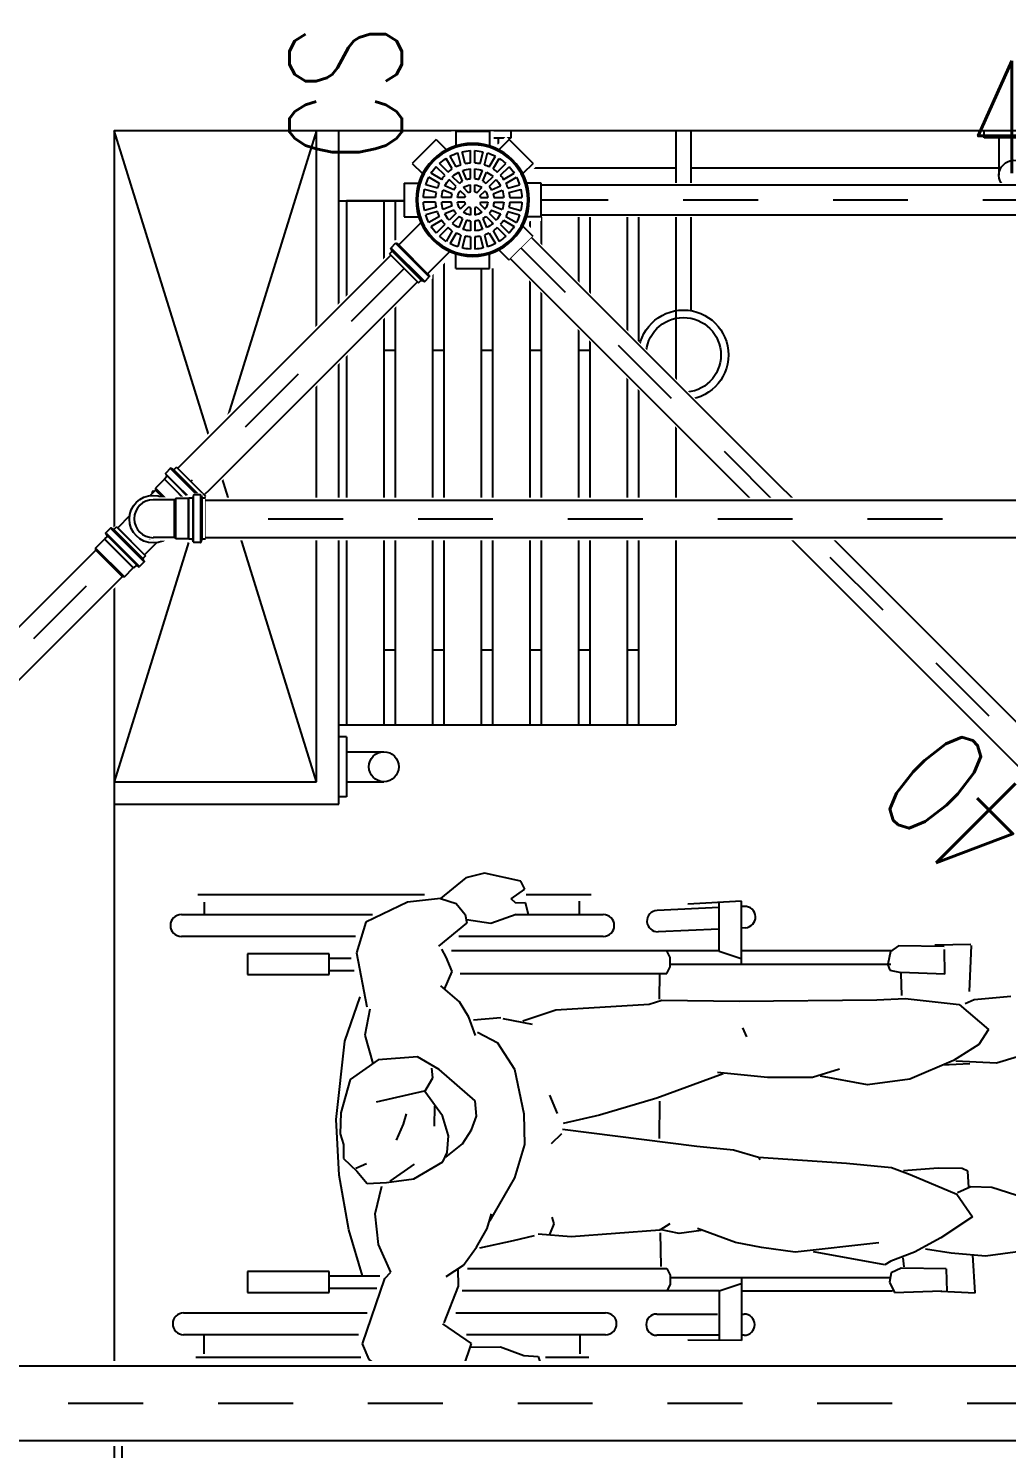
# Model space of a CAD drawing. Header units: inches. Extents: x 542787 to 543192, y 9574025 to 9574373.
# Drawn here: x 543041.426 to 543042.732, y 9574109.339 to 9574111.236 of the extents above; entities that cross this region are included whole.
import ezdxf
from ezdxf.enums import TextEntityAlignment as Align

# ---------------------------------------------------------------- set-up
doc = ezdxf.new("R2010")
doc.units = ezdxf.units.IN
doc.header["$MEASUREMENT"] = 0
doc.linetypes.add('DASHDOT', pattern=[1, 0.5, -0.25, 0, -0.25])
for name, color, linetype in [('EIXO', 8, 'Continuous'), ('I-ARQ', 8, 'Continuous'), ('I-ESGOTO', 6, 'Continuous'), ('I-NORMO_INST', 4, 'Continuous')]:
    doc.layers.add(name, color=color, linetype=linetype)
doc.styles.add('125', font='ROMANS.SHX', dxfattribs={"width": 0.7, "height": 0.25})
doc.styles.add('25', font='ROMANS.SHX', dxfattribs={"width": 0.7, "height": 0.05})

# ---------------------------------------------------------------- blocks, each defined once
blk = doc.blocks.new('*U158')
at = {"color": 2}
blk.add_wipeout([(0.0201, 0.0201), (1.4558, -1.4155), (1.4155, -1.4558), (-0.0201, -0.0201)], dxfattribs=at)
for p, q in [((0.0177, 0.0177), (1.4533, -1.418)), ((-0.0177, -0.0177), (1.418, -1.4533))]:
    blk.add_line(p, q)
at = {"layer": 'EIXO', "linetype": 'DASHDOT', "ltscale": 0.01}
blk.add_line((0, 0), (1.4356, -1.4356), dxfattribs=at)
blk = doc.blocks.new('*U163')
at = {"color": 2}
blk.add_wipeout([(0, 0.0569), (5.4573, 0.0569), (5.4573, -0.0569), (0, -0.0569)], dxfattribs=at)
for p, q in [((0, 0.05), (5.4573, 0.05)), ((0, -0.05), (5.4573, -0.05))]:
    blk.add_line(p, q)
at = {"layer": 'EIXO', "linetype": 'DASHDOT', "ltscale": 0.01}
blk.add_line((0, 0), (5.4573, 0), dxfattribs=at)
blk = doc.blocks.new('*U156')
at = {"color": 2}
blk.add_wipeout([(0, 0.0228), (1.326, 0.0228), (1.326, -0.0228), (0, -0.0228)], dxfattribs=at)
for p, q in [((0, 0.02), (1.326, 0.02)), ((0, -0.02), (1.326, -0.02))]:
    blk.add_line(p, q)
at = {"layer": 'EIXO', "linetype": 'DASHDOT', "ltscale": 0.01}
blk.add_line((0, 0), (1.326, 0), dxfattribs=at)
blk = doc.blocks.new('A$C57B471C8')
for p, q in [((-0.2101, 0.0488), (-0.1783, 0.0806)), ((-0.1783, 0.0806), (-0.1646, 0.0669)), ((-0.152, 0.0915), (-0.152, 0.0721)), ((-0.152, 0.0915), (-0.107, 0.0915)), ((-0.107, 0.0915), (-0.107, 0.0721)), ((-0.0807, 0.0806), (-0.0944, 0.0669)), ((-0.0807, 0.0806), (-0.0489, 0.0488)), ((-0.2101, 0.0488), (-0.1964, 0.0351)), ((-0.0489, 0.0488), (-0.0626, 0.0351)), ((-0.221, -0.0225), (-0.221, 0.0225)), ((-0.221, 0.0225), (-0.2016, 0.0225)), ((-0.0181, 0.0273), (-0.0591, 0.0273)), ((-0.0168, 0.0309), (-0.0171, 0.0283)), ((-0.0071, 0.0318), (-0.0158, 0.0318)), ((-0.0158, 0.0308), (-0.0158, -0.0308)), ((-0.0071, 0.0308), (-0.0071, -0.0308)), ((-0.0061, 0.0311), (-0.0053, 0.0281)), ((0, 0.0273), (-0.0044, 0.0273)), ((0, 0.0273), (0, -0.0273)), ((-0.221, -0.0225), (-0.2016, -0.0225)), ((-0.2101, -0.0488), (-0.1964, -0.0351)), ((-0.0489, -0.0488), (-0.0626, -0.0351)), ((-0.0181, -0.0273), (-0.0591, -0.0273)), ((-0.0168, -0.0309), (-0.0171, -0.0283)), ((-0.0071, -0.0318), (-0.0158, -0.0318)), ((-0.0061, -0.0311), (-0.0053, -0.0281)), ((0, -0.0273), (-0.0044, -0.0273)), ((-0.1783, -0.0806), (-0.2101, -0.0488)), ((-0.0489, -0.0488), (-0.0807, -0.0806)), ((-0.1783, -0.0806), (-0.1646, -0.0669)), ((-0.152, -0.0915), (-0.152, -0.0721)), ((-0.107, -0.0915), (-0.107, -0.0721)), ((-0.0807, -0.0806), (-0.0944, -0.0669)), ((-0.107, -0.0915), (-0.152, -0.0915))]:
    blk.add_line(p, q)
at = {"color": 8}
for p, q in [((-0.1516, 0.0443), (-0.1598, 0.0584)), ((-0.1452, 0.0469), (-0.1494, 0.0627)), ((-0.1394, 0.0485), (-0.1436, 0.0643)), ((-0.1325, 0.0494), (-0.1325, 0.0657)), ((-0.1265, 0.0494), (-0.1265, 0.0657)), ((-0.1196, 0.0485), (-0.1154, 0.0643)), ((-0.1138, 0.0469), (-0.1096, 0.0627)), ((-0.1074, 0.0443), (-0.0992, 0.0584)), ((-0.1666, 0.0328), (-0.1781, 0.0444)), ((-0.1623, 0.0371), (-0.1739, 0.0486)), ((-0.1568, 0.0413), (-0.165, 0.0554)), ((-0.1376, 0.0273), (-0.1426, 0.0394)), ((-0.1325, 0.0283), (-0.1325, 0.0414)), ((-0.1265, 0.0283), (-0.1265, 0.0414)), ((-0.1214, 0.0273), (-0.1164, 0.0394)), ((-0.1022, 0.0413), (-0.094, 0.0554)), ((-0.0967, 0.0371), (-0.0851, 0.0486)), ((-0.0924, 0.0328), (-0.0809, 0.0444)), ((-0.1764, 0.0157), (-0.1922, 0.0199)), ((-0.1738, 0.0221), (-0.1879, 0.0303)), ((-0.1708, 0.0273), (-0.1849, 0.0355)), ((-0.1517, 0.0179), (-0.1609, 0.0271)), ((-0.1474, 0.0222), (-0.1566, 0.0314)), ((-0.1431, 0.025), (-0.1481, 0.0371)), ((-0.1325, 0.0106), (-0.1325, 0.0203)), ((-0.1265, 0.0106), (-0.1265, 0.0203)), ((-0.1159, 0.025), (-0.1109, 0.0371)), ((-0.1116, 0.0222), (-0.1024, 0.0314)), ((-0.1073, 0.0179), (-0.0981, 0.0271)), ((-0.0882, 0.0273), (-0.0741, 0.0355)), ((-0.0852, 0.0221), (-0.0711, 0.0303)), ((-0.0826, 0.0157), (-0.0668, 0.0199)), ((-0.0171, 0.0273), (-0.0171, -0.0273)), ((-0.0051, 0.0273), (-0.0051, -0.0273)), ((-0.1789, 0.003), (-0.1952, 0.003)), ((-0.178, 0.0099), (-0.1938, 0.0141)), ((-0.1578, 0.003), (-0.1709, 0.003)), ((-0.1568, 0.0081), (-0.1689, 0.0131)), ((-0.1545, 0.0136), (-0.1666, 0.0186)), ((-0.1401, 0.003), (-0.1498, 0.003)), ((-0.1391, 0.0054), (-0.146, 0.0122)), ((-0.1349, 0.0096), (-0.1417, 0.0165)), ((-0.1241, 0.0096), (-0.1173, 0.0165)), ((-0.1199, 0.0054), (-0.113, 0.0122)), ((-0.1189, 0.003), (-0.1092, 0.003)), ((-0.1045, 0.0136), (-0.0924, 0.0186)), ((-0.1022, 0.0081), (-0.0901, 0.0131)), ((-0.1012, 0.003), (-0.0881, 0.003)), ((-0.081, 0.0099), (-0.0652, 0.0141)), ((-0.0801, 0.003), (-0.0638, 0.003)), ((-0.1789, -0.003), (-0.1952, -0.003)), ((-0.178, -0.0099), (-0.1938, -0.0141)), ((-0.1764, -0.0157), (-0.1922, -0.0199)), ((-0.1578, -0.003), (-0.1709, -0.003)), ((-0.1568, -0.0081), (-0.1689, -0.0131)), ((-0.1545, -0.0136), (-0.1666, -0.0186)), ((-0.1517, -0.0179), (-0.1609, -0.0271)), ((-0.1401, -0.003), (-0.1498, -0.003)), ((-0.1391, -0.0054), (-0.146, -0.0122)), ((-0.1349, -0.0096), (-0.1417, -0.0165)), ((-0.1325, -0.0106), (-0.1325, -0.0203)), ((-0.1265, -0.0106), (-0.1265, -0.0203)), ((-0.1241, -0.0096), (-0.1173, -0.0165)), ((-0.1199, -0.0054), (-0.113, -0.0122)), ((-0.1189, -0.003), (-0.1092, -0.003)), ((-0.1073, -0.0179), (-0.0981, -0.0271)), ((-0.1045, -0.0136), (-0.0924, -0.0186)), ((-0.1022, -0.0081), (-0.0901, -0.0131)), ((-0.1012, -0.003), (-0.0881, -0.003)), ((-0.0826, -0.0157), (-0.0668, -0.0199)), ((-0.081, -0.0099), (-0.0652, -0.0141)), ((-0.0801, -0.003), (-0.0638, -0.003)), ((-0.1738, -0.0221), (-0.1879, -0.0303)), ((-0.1708, -0.0273), (-0.1849, -0.0355)), ((-0.1666, -0.0328), (-0.1781, -0.0444)), ((-0.1623, -0.0371), (-0.1739, -0.0486)), ((-0.1474, -0.0222), (-0.1566, -0.0314)), ((-0.1431, -0.025), (-0.1481, -0.0371)), ((-0.1376, -0.0273), (-0.1426, -0.0394)), ((-0.1325, -0.0283), (-0.1325, -0.0414)), ((-0.1265, -0.0283), (-0.1265, -0.0414)), ((-0.1214, -0.0273), (-0.1164, -0.0394)), ((-0.1159, -0.025), (-0.1109, -0.0371)), ((-0.1116, -0.0222), (-0.1024, -0.0314)), ((-0.0967, -0.0371), (-0.0851, -0.0486)), ((-0.0924, -0.0328), (-0.0809, -0.0444)), ((-0.0882, -0.0273), (-0.0741, -0.0355)), ((-0.0852, -0.0221), (-0.0711, -0.0303)), ((-0.1568, -0.0413), (-0.165, -0.0554)), ((-0.1516, -0.0443), (-0.1598, -0.0584)), ((-0.1452, -0.0469), (-0.1494, -0.0627)), ((-0.1394, -0.0485), (-0.1436, -0.0643)), ((-0.1325, -0.0494), (-0.1325, -0.0657)), ((-0.1265, -0.0494), (-0.1265, -0.0657)), ((-0.1196, -0.0485), (-0.1154, -0.0643)), ((-0.1138, -0.0469), (-0.1096, -0.0627)), ((-0.1074, -0.0443), (-0.0992, -0.0584)), ((-0.1022, -0.0413), (-0.094, -0.0554))]:
    blk.add_line(p, q, dxfattribs=at)
blk.add_circle((-0.1295, 0), 0.0755)
blk.add_circle((-0.1295, 0), 0.0735, dxfattribs=at)
for radius, start, end in [(0.0658, 107.6132, 117.3868), (0.0658, 92.6132, 102.3868), (0.0658, 77.6132, 87.3868), (0.0658, 62.6132, 72.3868), (0.0658, 137.6132, 147.3868), (0.0658, 122.6132, 132.3868), (0.0495, 123.4746, 131.5254), (0.0495, 108.4746, 116.5254), (0.0415, 94.1455, 108.3545), (0.0495, 93.4746, 101.5254), (0.0495, 78.4746, 86.5254), (0.0415, 71.6455, 85.8545), (0.0495, 63.4746, 71.5254), (0.0495, 48.4746, 56.5254), (0.0658, 47.6132, 57.3868), (0.0658, 32.6132, 42.3868), (0.0658, 152.6132, 162.3868), (0.0495, 153.4746, 161.5254), (0.0495, 138.4746, 146.5254), (0.0415, 139.1455, 153.3545), (0.0415, 116.6455, 130.8545), (0.0285, 118.5423, 128.9577), (0.0205, 98.415, 126.585), (0.0285, 96.0423, 106.4577), (0.0285, 73.5423, 83.9577), (0.0205, 53.415, 81.585), (0.0285, 51.0423, 61.4577), (0.0415, 49.1455, 63.3545), (0.0415, 26.6455, 40.8545), (0.0495, 33.4746, 41.5254), (0.0495, 18.4746, 26.5254), (0.0658, 17.6132, 27.3868), (0.0658, 167.6132, 177.3868), (0.0495, 168.4746, 176.5254), (0.0415, 161.6455, 175.8545), (0.0285, 163.5423, 173.9577), (0.0285, 141.0423, 151.4577), (0.0205, 143.415, 171.585), (0.011, 150.8266, 164.1734), (0.011, 105.8266, 119.1734), (0.011, 60.8266, 74.1734), (0.011, 15.8266, 29.1734), (0.0205, 8.415, 36.585), (0.0285, 28.5423, 38.9577), (0.0285, 6.0423, 16.4577), (0.0415, 4.1455, 18.3545), (0.0495, 3.4746, 11.5254), (0.0658, 2.6132, 12.3868), (0.0658, 182.6132, 192.3868), (0.0495, 183.4746, 191.5254), (0.0495, 198.4746, 206.5254), (0.0415, 184.1455, 198.3545), (0.0415, 206.6455, 220.8545), (0.0285, 186.0423, 196.4577), (0.0285, 208.5423, 218.9577), (0.0205, 188.415, 216.585), (0.0205, 233.415, 261.585), (0.011, 195.8266, 209.1734), (0.011, 240.8266, 254.1734), (0.011, 285.8266, 299.1734), (0.0205, 278.415, 306.585), (0.011, 330.8266, 344.1734), (0.0205, 323.415, 351.585), (0.0285, 321.0423, 331.4577), (0.0285, 343.5423, 353.9577), (0.0415, 319.1455, 333.3545), (0.0415, 341.6455, 355.8545), (0.0495, 333.4746, 341.5254), (0.0495, 348.4746, 356.5254), (0.0658, 347.6132, 357.3868), (0.0658, 197.6132, 207.3868), (0.0658, 212.6132, 222.3868), (0.0495, 213.4746, 221.5254), (0.0495, 228.4746, 236.5254), (0.0415, 229.1455, 243.3545), (0.0285, 231.0423, 241.4577), (0.0285, 253.5423, 263.9577), (0.0285, 276.0423, 286.4577), (0.0285, 298.5423, 308.9577), (0.0415, 296.6455, 310.8545), (0.0495, 303.4746, 311.5254), (0.0495, 318.4746, 326.5254), (0.0658, 317.6132, 327.3868), (0.0658, 332.6132, 342.3868), (0.0658, 227.6132, 237.3868), (0.0495, 243.4746, 251.5254), (0.0415, 251.6455, 265.8545), (0.0495, 258.4746, 266.5254), (0.0415, 274.1455, 288.3545), (0.0495, 273.4746, 281.5254), (0.0495, 288.4746, 296.5254), (0.0658, 302.6132, 312.3868), (0.0658, 242.6132, 252.3868), (0.0658, 257.6132, 267.3868), (0.0658, 272.6132, 282.3868), (0.0658, 287.6132, 297.3868)]:
    blk.add_arc((-0.1295, 0), radius, start, end, dxfattribs=at)
for centre, start, end in [((-0.0181, 0.0284), 270, 355), ((-0.0158, 0.0308), 90, 175), ((-0.0071, 0.0308), 15, 90), ((-0.0044, 0.0284), 195, 270), ((-0.0181, -0.0284), 5, 90), ((-0.0158, -0.0308), 185, 270), ((-0.0071, -0.0308), 270, 345), ((-0.0044, -0.0284), 90, 165)]:
    blk.add_arc(centre, 0.001, start, end)
blk = doc.blocks.new('*U113')
at = {"color": 1, "style": '25'}
for tag, flags, p in [('MARCA', 1, (0, -0.1877)), ('QUANT.', 3, (0, -0.2718))]:
    blk.add_attdef(tag, text='', height=0.05, dxfattribs=dict(at, flags=flags)).set_placement(p, align=Align.CENTER)
at = {"color": 2}
blk.add_wipeout([(-0.0915, 0.0283), (-0.0762, 0.0283), (-0.0739, 0.0339), (-0.0847, 0.0447), (-0.0447, 0.0847), (-0.0339, 0.0739), (-0.0283, 0.0762), (-0.0283, 0.0915), (0.0283, 0.0915), (0.0283, 0.0762), (0.0339, 0.0739), (0.0447, 0.0847), (0.0847, 0.0447), (0.0739, 0.0339), (0.0762, 0.0283), (0.0915, 0.0283), (0.0915, -0.0283), (0.0762, -0.0283), (0.076, -0.029), (0.1007, -0.0538), (0.1047, -0.0539), (0.117, -0.0662), (0.066, -0.1171), (0.0538, -0.1049), (0.0538, -0.1007), (0.029, -0.076), (0.0283, -0.0762), (0.0283, -0.0915), (-0.0283, -0.0915), (-0.0283, -0.0762), (-0.0339, -0.0739), (-0.0447, -0.0847), (-0.0847, -0.0447), (-0.0739, -0.0339), (-0.0762, -0.0283), (-0.0915, -0.0283)], dxfattribs=at)
at = {"color": 2, "rotation": 315.0000000000049}
blk.add_blockref('A$C57B471C8', (0.0915, -0.0916), dxfattribs=at)
at = {"color": 2}
blk.add_wipeout([(-0.0915, 0.0283), (-0.0762, 0.0283), (-0.0739, 0.0339), (-0.0847, 0.0447), (-0.0447, 0.0847), (-0.0339, 0.0739), (-0.0283, 0.0762), (-0.0283, 0.0915), (0.0283, 0.0915), (0.0283, 0.0762), (0.0339, 0.0739), (0.0447, 0.0847), (0.0847, 0.0447), (0.0739, 0.0339), (0.0762, 0.0283), (0.0915, 0.0283), (0.0915, -0.0283), (0.0762, -0.0283), (0.076, -0.029), (0.1007, -0.0538), (0.1047, -0.0539), (0.117, -0.0662), (0.066, -0.1171), (0.0538, -0.1049), (0.0538, -0.1007), (0.029, -0.076), (0.0283, -0.0762), (0.0283, -0.0915), (-0.0283, -0.0915), (-0.0283, -0.0762), (-0.0339, -0.0739), (-0.0447, -0.0847), (-0.0847, -0.0447), (-0.0739, -0.0339), (-0.0762, -0.0283), (-0.0915, -0.0283)], dxfattribs=at)
at = {"color": 2, "rotation": 315.0000000000049}
blk.add_blockref('A$C57B471C8', (0.0915, -0.0916), dxfattribs=at)
at = {"color": 1, "style": '25', "flags": 1}
blk.add_attdef('DESCRICAO', text='', height=0.05, dxfattribs=at).set_placement((0, -0.1085), align=Align.CENTER)
blk = doc.blocks.new('*U178')
at = {"color": 2}
blk.add_wipeout([(0.0161, -0.0161), (-1.5988, -1.631), (-1.631, -1.5988), (-0.0161, 0.0161)], dxfattribs=at)
for p, q in [((-0.0141, 0.0141), (-1.629, -1.6007)), ((0.0141, -0.0141), (-1.6007, -1.629))]:
    blk.add_line(p, q)
at = {"layer": 'EIXO', "linetype": 'DASHDOT', "ltscale": 0.01}
blk.add_line((0, 0), (-1.6149, -1.6149), dxfattribs=at)
blk = doc.blocks.new('*U148')
at = {"color": 2}
blk.add_wipeout([(0.0099, -0.0588), (0.0094, -0.0548), (0.0104, -0.053), (0.0064, -0.049), (0.0079, -0.0476), (-0.006, -0.0337), (-0.0255, -0.0252), (-0.0354, -0.0043), (-0.0366, -0.0053), (-0.0417, -0.0002), (-0.041, 0.0006), (-0.0429, 0.0006), (-0.0548, 0.0125), (-0.0551, 0.0125), (-0.0582, 0.0156), (-0.0593, 0.0147), (-0.0638, 0.0149), (-0.07, 0.0211), (-0.0705, 0.0251), (-0.0695, 0.0269), (-0.0718, 0.0292), (-0.0299, 0.0712), (-0.0275, 0.0688), (-0.0257, 0.0698), (-0.0217, 0.0693), (-0.0155, 0.0631), (-0.0154, 0.0587), (-0.0163, 0.0575), (-0.012, 0.0533), (-0.0122, 0.0532), (-0.0013, 0.0422), (-0.0013, 0.0403), (-0.0004, 0.041), (0.0046, 0.0359), (0.0037, 0.0348), (0.0235, 0.0259), (0.0331, 0.0054), (0.047, -0.0085), (0.0484, -0.0071), (0.0524, -0.0111), (0.0542, -0.0101), (0.0582, -0.0106), (0.0644, -0.0168), (0.0646, -0.0212), (0.0636, -0.0224), (0.0668, -0.0255), (0.0668, -0.0258), (0.0786, -0.0377), (0.077, -0.0404), (0.0398, -0.0776), (0.037, -0.0793), (0.0252, -0.0674), (0.0248, -0.0674), (0.0217, -0.0643), (0.0206, -0.0652), (0.0161, -0.065)], dxfattribs=at)
for p, q in [((-0.0702, 0.0309), (-0.0315, 0.0695)), ((-0.0676, 0.0234), (-0.0241, 0.067)), ((-0.0609, 0.0167), (-0.0174, 0.0603)), ((-0.0315, 0.0695), (-0.0284, 0.0665)), ((-0.0246, 0.0678), (-0.0272, 0.0663)), ((-0.0234, 0.0677), (-0.0172, 0.0615)), ((-0.0171, 0.0601), (-0.0188, 0.0581)), ((-0.0541, 0.0148), (-0.0154, 0.0535)), ((-0.0036, 0.0413), (-0.019, 0.0258)), ((-0.0187, 0.0568), (-0.0154, 0.0535)), ((-0.0154, 0.0535), (-0.0154, 0.0532)), ((-0.0154, 0.0532), (-0.0036, 0.0413)), ((-0.0036, 0.0413), (-0.0036, 0.0387)), ((-0.0036, 0.0387), (0.0038, 0.0314)), ((-0.0702, 0.0309), (-0.0671, 0.0278)), ((-0.0685, 0.0239), (-0.067, 0.0266)), ((-0.0683, 0.0227), (-0.0621, 0.0165)), ((-0.0017, 0.0369), (-0.0006, 0.0379)), ((-0.0006, 0.0379), (0.0015, 0.0358)), ((0.0005, 0.0346), (0.0015, 0.0358)), ((-0.0608, 0.0165), (-0.0588, 0.0181)), ((-0.0574, 0.0181), (-0.0541, 0.0148)), ((-0.0541, 0.0148), (-0.0538, 0.0148)), ((-0.0538, 0.0148), (-0.042, 0.0029)), ((-0.042, 0.0029), (-0.0265, 0.0183)), ((-0.042, 0.0029), (-0.0394, 0.0029)), ((-0.0394, 0.0029), (-0.0321, -0.0044)), ((-0.0376, 0.0011), (-0.0385, -0.0001)), ((0.0309, 0.0043), (0.047, -0.0118)), ((-0.0385, -0.0001), (-0.0365, -0.0022)), ((-0.0353, -0.0012), (-0.0365, -0.0022)), ((0.0097, -0.049), (0.0484, -0.0104)), ((0.0123, -0.0565), (0.0558, -0.0129)), ((0.0484, -0.0104), (0.0515, -0.0134)), ((0.0553, -0.0121), (0.0527, -0.0136)), ((0.0565, -0.0122), (0.0627, -0.0184)), ((-0.0049, -0.0316), (0.0111, -0.0476)), ((0.0185, -0.0627), (0.062, -0.0191)), ((0.0628, -0.0198), (0.0611, -0.0218)), ((0.0612, -0.0231), (0.0645, -0.0264)), ((0.0645, -0.0264), (0.0645, -0.0268)), ((0.0763, -0.0386), (0.0645, -0.0268)), ((0.0097, -0.049), (0.0128, -0.0521)), ((0.0114, -0.056), (0.0129, -0.0533)), ((0.0405, -0.077), (0.0763, -0.0411)), ((0.0763, -0.0386), (0.0763, -0.0411)), ((0.0116, -0.0572), (0.0178, -0.0634)), ((0.0191, -0.0635), (0.0211, -0.0618)), ((0.0225, -0.0618), (0.0258, -0.0651)), ((0.0258, -0.0651), (0.0261, -0.0651)), ((0.038, -0.077), (0.0261, -0.0651)), ((0.038, -0.077), (0.0405, -0.077))]:
    blk.add_line(p, q)
at = {"color": 8}
for p, q in [((-0.0666, 0.0272), (-0.0279, 0.0659)), ((-0.0581, 0.0187), (-0.0194, 0.0574)), ((-0.0538, 0.0148), (-0.0154, 0.0532)), ((-0.0036, 0.0387), (-0.0132, 0.0291)), ((-0.0394, 0.0029), (-0.0298, 0.0125)), ((0.0111, -0.0476), (0.047, -0.0118)), ((0.0133, -0.0527), (0.052, -0.014)), ((0.0218, -0.0612), (0.0605, -0.0225)), ((0.0645, -0.0264), (0.0258, -0.0651)), ((0.0261, -0.0651), (0.0645, -0.0268)), ((0.0763, -0.0386), (0.038, -0.077))]:
    blk.add_line(p, q, dxfattribs=at)
blk.add_lwpolyline([(0.0293, 0.0066), (0.0293, 0.0066, 0.174705)], format="xyb")
for radius in [0.0318, 0.0256]:
    blk.add_circle((-0.0006, -0.0001), radius)
blk.add_circle((-0.0006, -0.0001), 0.0273, dxfattribs=at)
for centre, start, end in [((-0.0277, 0.0672), 225, 300), ((-0.0241, 0.067), 45, 120), ((-0.018, 0.0575), 140, 225), ((-0.0179, 0.0608), 320, 45), ((-0.0676, 0.0234), 150, 225), ((-0.0678, 0.0271), 330, 45), ((-0.0614, 0.0172), 225, 310), ((-0.0581, 0.0174), 45, 130), ((0.0522, -0.0127), 225, 300), ((0.0558, -0.0129), 45, 120), ((0.062, -0.0191), 320, 45), ((0.0619, -0.0224), 140, 225), ((0.0123, -0.0565), 150, 225), ((0.0121, -0.0528), 330, 45), ((0.0185, -0.0627), 225, 310), ((0.0218, -0.0625), 45, 130)]:
    blk.add_arc(centre, 0.001, start, end)
blk = doc.blocks.new('*U187')
at = {"color": 1, "style": '25'}
for tag, flags, p in [('DESCRICAO', 1, (0, -0.1085)), ('MARCA', 1, (0, -0.1877)), ('QUANT.', 3, (0, -0.2718))]:
    blk.add_attdef(tag, text='', height=0.05, dxfattribs=dict(at, flags=flags)).set_placement(p, align=Align.CENTER)
at = {"color": 2}
blk.add_wipeout([(-0.0245, -0.0287), (-0.0413, -0.0294), (-0.0514, -0.034), (-0.0656, -0.034), (-0.0656, -0.0294), (-0.07, -0.0294), (-0.07, 0), (-0.07, 0.0294), (-0.0661, 0.0294), (-0.0661, 0.034), (-0.0519, 0.034), (-0.0417, 0.0292), (-0.0182, 0.0297), (-0.0088, 0.0292), (0.01, 0.0277), (0.0196, 0.0239), (0.0234, 0.0192), (0.0273, 0.0124), (0.0297, 0.006), (0.0291, -0.0054), (0.0264, -0.0148), (0.0214, -0.0211), (0.0129, -0.0258), (0.0036, -0.0287), (-0.0055, -0.0287)], dxfattribs=at)
for p, q in [((-0.07, -0.0274), (-0.07, 0.0273)), ((-0.07, 0.0273), (-0.0656, 0.0273)), ((-0.0639, 0.0311), (-0.0647, 0.0281)), ((-0.0629, 0.0318), (-0.0542, 0.0318)), ((-0.0629, -0.0308), (-0.0629, 0.0308)), ((-0.0534, -0.0308), (-0.0534, 0.0308)), ((-0.0532, 0.0309), (-0.0529, 0.0283)), ((-0.0519, 0.0273), (-0.0473, 0.0273)), ((-0.0473, 0.0273), (-0.0471, 0.0271)), ((-0.0471, 0.0271), (-0.0303, 0.0271)), ((-0.0471, 0.0271), (-0.0471, -0.0272)), ((-0.0303, 0.0271), (-0.0303, -0.0272)), ((-0.0303, 0.0271), (-0.0285, 0.0253)), ((-0.0285, 0.0253), (0, 0.0253)), ((-0.07, -0.0274), (-0.0656, -0.0274)), ((-0.0639, -0.0311), (-0.0647, -0.0281)), ((-0.0629, -0.0318), (-0.0542, -0.0318)), ((-0.0532, -0.0309), (-0.0529, -0.0283)), ((-0.0519, -0.0274), (-0.0473, -0.0274)), ((-0.0473, -0.0274), (-0.0471, -0.0272)), ((-0.0471, -0.0272), (-0.0303, -0.0272)), ((-0.0303, -0.0272), (-0.0285, -0.0254)), ((-0.0285, -0.0254), (0, -0.0254))]:
    blk.add_line(p, q)
at = {"color": 8}
for p, q in [((-0.0649, -0.0274), (-0.0649, 0.0273)), ((-0.0529, -0.0274), (-0.0529, 0.0273)), ((-0.0473, 0.0273), (-0.0473, -0.0274)), ((-0.0285, 0.0253), (-0.0285, -0.0254))]:
    blk.add_line(p, q, dxfattribs=at)
for centre, radius, start, end in [((-0.0656, 0.0283), 0.001, 270, 345), ((-0.0629, 0.0308), 0.001, 90, 165), ((-0.0542, 0.0308), 0.001, 5, 90), ((-0.0519, 0.0283), 0.001, 185, 270), ((0, 0), 0.0254, 270, 90), ((-0.0656, -0.0284), 0.001, 15, 90), ((-0.0629, -0.0308), 0.001, 195, 270), ((-0.0542, -0.0308), 0.001, 270, 355), ((-0.0519, -0.0284), 0.001, 90, 175)]:
    blk.add_arc(centre, radius, start, end)
blk = doc.blocks.new('*U189')
at = {"color": 2}
blk.add_wipeout([(0, 0.0285), (3.1836, 0.0285), (3.1836, -0.0285), (0, -0.0285)], dxfattribs=at)
for p, q in [((0, 0.025), (3.1836, 0.025)), ((0, -0.025), (3.1836, -0.025))]:
    blk.add_line(p, q)
at = {"layer": 'EIXO', "linetype": 'DASHDOT', "ltscale": 0.01}
blk.add_line((0, 0), (3.1836, 0), dxfattribs=at)

msp = doc.modelspace()

# ---------------------------------------------------------------- linework, layer by layer
at = {"layer": 'I-ARQ'}
for p, q in [((543041.541, 9574111.1001), (543044.941, 9574111.1001)), ((543041.541, 9574111.1001), (543041.541, 9574108.4501)), ((543041.811, 9574110.2301), (543041.541, 9574111.1001)), ((543041.811, 9574111.1001), (543041.541, 9574110.2301)), ((543041.811, 9574110.2301), (543041.811, 9574111.1001)), ((543041.841, 9574111.1001), (543043.3435, 9574111.1001)), ((543041.841, 9574110.2001), (543041.841, 9574111.1001)), ((543042.011, 9574111.0901), (543042.011, 9574111.1001)), ((543042.011, 9574111.0901), (543042.071, 9574111.0901)), ((543042.0285, 9574111.0751), (543042.0285, 9574111.0901)), ((543042.0535, 9574111.0901), (543042.0535, 9574111.0751)), ((543042.071, 9574111.0901), (543042.071, 9574111.1001)), ((543042.291, 9574111.1001), (543042.291, 9574110.8593)), ((543042.311, 9574111.1001), (543042.311, 9574110.8593)), ((543042.7023, 9574111.0901), (543042.7023, 9574111.1001)), ((543042.7823, 9574111.0901), (543042.7023, 9574111.0901)), ((543042.7223, 9574111.0901), (543042.7223, 9574111.0401)), ((543042.0785, 9574111.0501), (543042.291, 9574111.0501)), ((543042.311, 9574111.0501), (543042.7223, 9574111.0501)), ((543042.291, 9574111.0251), (543042.0785, 9574111.0251)), ((543042.729, 9574111.0251), (543042.311, 9574111.0251)), ((543041.841, 9574111.0059), (543042.291, 9574111.0059)), ((543041.851, 9574111.0059), (543041.851, 9574110.3059)), ((543042.241, 9574111.0059), (543041.851, 9574111.0059)), ((543041.901, 9574111.0059), (543041.901, 9574110.3059)), ((543041.916, 9574111.0059), (543041.916, 9574110.3059)), ((543041.966, 9574111.0059), (543041.966, 9574110.3059)), ((543041.981, 9574111.0059), (543041.981, 9574110.3059)), ((543042.031, 9574111.0059), (543042.031, 9574110.3059)), ((543042.046, 9574111.0059), (543042.046, 9574110.3059)), ((543042.096, 9574111.0059), (543042.096, 9574110.3059)), ((543042.111, 9574111.0059), (543042.111, 9574110.3059)), ((543042.161, 9574111.0059), (543042.161, 9574110.3059)), ((543042.176, 9574111.0059), (543042.176, 9574110.3059)), ((543042.226, 9574111.0059), (543042.226, 9574110.3059)), ((543042.241, 9574111.0059), (543042.241, 9574110.3059)), ((543042.291, 9574111.0059), (543042.291, 9574110.3059)), ((543041.916, 9574110.8059), (543041.901, 9574110.8059)), ((543041.981, 9574110.8059), (543041.966, 9574110.8059)), ((543042.046, 9574110.8059), (543042.031, 9574110.8059)), ((543042.111, 9574110.8059), (543042.096, 9574110.8059)), ((543042.176, 9574110.8059), (543042.161, 9574110.8059)), ((543042.241, 9574110.8059), (543042.226, 9574110.8059)), ((543041.916, 9574110.6059), (543041.901, 9574110.6059)), ((543041.981, 9574110.6059), (543041.966, 9574110.6059)), ((543042.046, 9574110.6059), (543042.031, 9574110.6059)), ((543042.111, 9574110.6059), (543042.096, 9574110.6059)), ((543042.176, 9574110.6059), (543042.161, 9574110.6059)), ((543042.241, 9574110.6059), (543042.226, 9574110.6059)), ((543041.916, 9574110.4059), (543041.901, 9574110.4059)), ((543041.981, 9574110.4059), (543041.966, 9574110.4059)), ((543042.046, 9574110.4059), (543042.031, 9574110.4059)), ((543042.111, 9574110.4059), (543042.096, 9574110.4059)), ((543042.176, 9574110.4059), (543042.161, 9574110.4059)), ((543042.241, 9574110.4059), (543042.226, 9574110.4059)), ((543041.841, 9574110.3059), (543042.291, 9574110.3059)), ((543041.851, 9574110.2901), (543041.841, 9574110.2901)), ((543041.851, 9574110.2901), (543041.851, 9574110.2101)), ((543041.911, 9574110.3059), (543042.241, 9574110.3059)), ((543041.851, 9574110.2701), (543041.901, 9574110.2701)), ((543041.541, 9574110.2301), (543041.811, 9574110.2301)), ((543041.851, 9574110.2301), (543041.901, 9574110.2301)), ((543041.541, 9574110.2001), (543041.841, 9574110.2001)), ((543041.851, 9574110.2101), (543041.841, 9574110.2101)), ((543041.551, 9574109.3551), (543041.541, 9574109.3551)), ((543041.551, 9574109.3551), (543041.551, 9574109.2951))]:
    msp.add_line(p, q, dxfattribs=at)
at = {"layer": 'I-ARQ', "linetype": 'ByBlock'}
for p, q in [((543042.0104, 9574110.1018), (543041.9767, 9574110.0741)), ((543042.0352, 9574110.1081), (543042.0104, 9574110.1018)), ((543042.084, 9574110.0972), (543042.0352, 9574110.1081)), ((543042.0709, 9574110.0738), (543042.0891, 9574110.0864)), ((543042.0891, 9574110.0864), (543042.084, 9574110.0972)), ((543041.9554, 9574110.0788), (543041.6527, 9574110.0788)), ((543041.6612, 9574110.0693), (543041.6612, 9574110.0534)), ((543041.9327, 9574110.0693), (543041.877, 9574110.0425)), ((543041.9767, 9574110.0741), (543041.9327, 9574110.0693)), ((543041.9767, 9574110.0741), (543041.9975, 9574110.0672)), ((543041.9975, 9574110.0672), (543042.0097, 9574110.0529)), ((543042.0774, 9574110.0679), (543042.0709, 9574110.0738)), ((543042.0903, 9574110.0681), (543042.0774, 9574110.0679)), ((543042.0941, 9574110.0528), (543042.0903, 9574110.0681)), ((543042.1776, 9574110.0788), (543042.0912, 9574110.0788)), ((543042.1624, 9574110.0519), (543042.1624, 9574110.0704)), ((543042.3784, 9574110.0705), (543042.3069, 9574110.0666)), ((543042.3485, 9574110.0041), (543042.3485, 9574110.0689)), ((543042.3784, 9574109.9859), (543042.3784, 9574110.0704)), ((543042.3823, 9574110.0635), (543042.3785, 9574110.0634)), ((543041.6306, 9574110.0526), (543041.8858, 9574110.0526)), ((543042.0097, 9574110.0529), (543042.0119, 9574110.0411)), ((543042.0113, 9574110.046), (543042.0436, 9574110.0413)), ((543042.0436, 9574110.0413), (543042.0777, 9574110.053)), ((543042.0766, 9574110.0526), (543042.194, 9574110.0526)), ((543042.3485, 9574110.062), (543042.2659, 9574110.0581)), ((543041.877, 9574110.0425), (543041.8643, 9574110.0016)), ((543041.9743, 9574110.0104), (543042.0119, 9574110.0411)), ((543042.2672, 9574110.0298), (543042.3483, 9574110.0335)), ((543042.3784, 9574110.0349), (543042.3837, 9574110.0352)), ((543041.863, 9574110.0234), (543041.6306, 9574110.0234)), ((543041.9844, 9574109.9959), (543041.9782, 9574110.0066)), ((543042.194, 9574110.0234), (543042.0013, 9574110.0234)), ((543042.5883, 9574110.0107), (543042.5773, 9574110.0033)), ((543042.6491, 9574110.0099), (543042.5883, 9574110.0107)), ((543042.6849, 9574110.0126), (543042.6368, 9574110.0119)), ((543042.6499, 9574109.9732), (543042.6496, 9574110.006)), ((543042.6851, 9574110.0115), (543042.6826, 9574109.9499)), ((543041.828, 9574110.0004), (543041.7188, 9574110.0004)), ((543041.7188, 9574110.0004), (543041.7188, 9574109.9724)), ((543041.828, 9574109.9724), (543041.828, 9574110.0004)), ((543041.8287, 9574109.9945), (543041.8573, 9574109.9945)), ((543041.8643, 9574110.0016), (543041.8781, 9574109.9295)), ((543041.9922, 9574109.9765), (543041.9844, 9574109.9959)), ((543042.3485, 9574110.0041), (543041.9913, 9574110.0041)), ((543042.2833, 9574109.9953), (543042.2787, 9574110.0041)), ((543042.2833, 9574109.9828), (543042.2833, 9574109.9953)), ((543042.3487, 9574110.0039), (543042.3779, 9574109.9941)), ((543042.5799, 9574110.0043), (543042.3784, 9574110.0043)), ((543042.5773, 9574110.0033), (543042.5737, 9574109.9866)), ((543041.7188, 9574109.9724), (543041.828, 9574109.9724)), ((543041.828, 9574109.9781), (543041.8615, 9574109.9781)), ((543041.9819, 9574109.9528), (543041.9922, 9574109.9765)), ((543042.0027, 9574109.974), (543042.2787, 9574109.974)), ((543042.269, 9574109.9396), (543042.2695, 9574109.9741)), ((543042.2787, 9574109.974), (543042.2833, 9574109.9828)), ((543042.2838, 9574109.9862), (543042.5777, 9574109.9862)), ((543042.574, 9574109.9856), (543042.5767, 9574109.9785)), ((543042.5767, 9574109.9785), (543042.5913, 9574109.9751)), ((543042.6499, 9574109.9732), (543042.5913, 9574109.9751)), ((543042.5913, 9574109.9739), (543042.5921, 9574109.9444)), ((543042.0019, 9574109.9361), (543041.9769, 9574109.9576)), ((543041.8487, 9574109.8837), (543041.8694, 9574109.9429)), ((543042.0146, 9574109.9154), (543042.0019, 9574109.9361)), ((543042.1305, 9574109.9253), (543042.2553, 9574109.933)), ((543042.2553, 9574109.933), (543042.2723, 9574109.9383)), ((543042.2723, 9574109.9383), (543042.3756, 9574109.9371)), ((543042.3756, 9574109.9371), (543042.5593, 9574109.9387)), ((543042.5593, 9574109.9387), (543042.5971, 9574109.9406)), ((543042.5971, 9574109.9406), (543042.6691, 9574109.9326)), ((543042.6691, 9574109.9326), (543042.7082, 9574109.899)), ((543042.677, 9574109.934), (543042.6891, 9574109.9392)), ((543042.6891, 9574109.9392), (543042.738, 9574109.9438)), ((543041.8822, 9574109.9261), (543041.8755, 9574109.8916)), ((543042.0235, 9574109.8911), (543042.0146, 9574109.9154)), ((543042.0206, 9574109.912), (543042.0573, 9574109.9153)), ((543042.0597, 9574109.9139), (543042.0991, 9574109.9064)), ((543042.0865, 9574109.9107), (543042.1305, 9574109.9253)), ((543041.8755, 9574109.8916), (543041.8861, 9574109.8537)), ((543042.0531, 9574109.8809), (543042.0259, 9574109.895)), ((543042.3799, 9574109.9015), (543042.3851, 9574109.8894)), ((543042.7082, 9574109.899), (543042.6954, 9574109.8791)), ((543041.8374, 9574109.7791), (543041.8487, 9574109.8837)), ((543042.076, 9574109.8457), (543042.0531, 9574109.8809)), ((543042.6954, 9574109.8791), (543042.6616, 9574109.8577)), ((543041.8933, 9574109.8588), (543041.8558, 9574109.8324)), ((543041.9458, 9574109.8624), (543041.8933, 9574109.8588)), ((543041.9747, 9574109.8456), (543041.9458, 9574109.8624)), ((543042.6616, 9574109.8577), (543042.6033, 9574109.833)), ((543042.719, 9574109.8541), (543042.6645, 9574109.8568)), ((543042.775, 9574109.8711), (543042.719, 9574109.8541)), ((543041.9663, 9574109.8344), (543041.965, 9574109.8476)), ((543042.0228, 9574109.8037), (543041.9747, 9574109.8456)), ((543042.0885, 9574109.7861), (543042.076, 9574109.8457)), ((543042.354, 9574109.8401), (543042.2655, 9574109.8072)), ((543042.4132, 9574109.835), (543042.3465, 9574109.8418)), ((543042.4735, 9574109.8352), (543042.4132, 9574109.835)), ((543042.5092, 9574109.846), (543042.4735, 9574109.8352)), ((543042.5466, 9574109.8251), (543042.4842, 9574109.8366)), ((543042.6835, 9574109.8534), (543042.647, 9574109.8516)), ((543041.8558, 9574109.8324), (543041.8435, 9574109.788)), ((543041.9547, 9574109.8166), (543041.8909, 9574109.8021)), ((543041.9555, 9574109.8161), (543041.9663, 9574109.8344)), ((543041.9794, 9574109.7837), (543041.9555, 9574109.8161)), ((543042.6033, 9574109.833), (543042.5466, 9574109.8251)), ((543042.0249, 9574109.7833), (543042.0228, 9574109.8037)), ((543042.1222, 9574109.8114), (543042.1326, 9574109.7871)), ((543042.2655, 9574109.8072), (543042.189, 9574109.7845)), ((543042.2691, 9574109.7534), (543042.2694, 9574109.8035)), ((543041.8415, 9574109.7047), (543041.8374, 9574109.7791)), ((543041.8435, 9574109.788), (543041.8427, 9574109.7597)), ((543041.9271, 9574109.7727), (543041.9311, 9574109.7865)), ((543041.9688, 9574109.7698), (543041.969, 9574109.7966)), ((543041.9873, 9574109.7569), (543041.9794, 9574109.7837)), ((543042.0179, 9574109.765), (543042.0249, 9574109.7833)), ((543042.0894, 9574109.7456), (543042.0885, 9574109.7861)), ((543042.189, 9574109.7845), (543042.1402, 9574109.7736)), ((543041.8427, 9574109.7597), (543041.847, 9574109.7456)), ((543041.918, 9574109.7515), (543041.9271, 9574109.7727)), ((543042.0061, 9574109.7462), (543042.0179, 9574109.765)), ((543042.1381, 9574109.7599), (543042.1245, 9574109.7466)), ((543042.1397, 9574109.766), (543042.3187, 9574109.7433)), ((543041.847, 9574109.7456), (543041.8473, 9574109.7269)), ((543041.9838, 9574109.7288), (543042.0061, 9574109.7462)), ((543041.9854, 9574109.7348), (543041.9873, 9574109.7569)), ((543042.0757, 9574109.7012), (543042.0894, 9574109.7456)), ((543042.3187, 9574109.7433), (543042.3678, 9574109.7385)), ((543041.8473, 9574109.7269), (543041.8648, 9574109.7101)), ((543041.941, 9574109.6996), (543041.9797, 9574109.7225)), ((543041.9797, 9574109.7225), (543041.9854, 9574109.7348)), ((543042.3678, 9574109.7385), (543042.4012, 9574109.7285)), ((543042.4012, 9574109.7285), (543042.4031, 9574109.725)), ((543042.4012, 9574109.7285), (543042.5187, 9574109.7208)), ((543042.5187, 9574109.7208), (543042.579, 9574109.7148)), ((543041.8543, 9574109.6315), (543041.8415, 9574109.7047)), ((543041.8634, 9574109.7139), (543041.8779, 9574109.7202)), ((543041.8648, 9574109.7101), (543041.8785, 9574109.6933)), ((543041.9413, 9574109.7191), (543041.9088, 9574109.6967)), ((543042.579, 9574109.7148), (543042.6037, 9574109.7056)), ((543042.6413, 9574109.7138), (543042.595, 9574109.7103)), ((543042.6037, 9574109.7056), (543042.6659, 9574109.6792)), ((543042.673, 9574109.7133), (543042.6413, 9574109.7138)), ((543042.6806, 9574109.7098), (543042.673, 9574109.7133)), ((543042.6819, 9574109.6879), (543042.6806, 9574109.7098)), ((543041.8785, 9574109.6933), (543041.9044, 9574109.6949)), ((543041.8892, 9574109.6529), (543041.8982, 9574109.6898)), ((543041.9044, 9574109.6949), (543041.941, 9574109.6996)), ((543042.0427, 9574109.643), (543042.0757, 9574109.7012)), ((543042.6667, 9574109.6814), (543042.6849, 9574109.6892)), ((543042.6849, 9574109.6892), (543042.7129, 9574109.6884)), ((543042.7129, 9574109.6884), (543042.767, 9574109.6711)), ((543042.6659, 9574109.6792), (543042.6869, 9574109.6487)), ((543041.8937, 9574109.6121), (543041.8892, 9574109.6529)), ((543042.0391, 9574109.6331), (543042.0449, 9574109.6529)), ((543042.1284, 9574109.6397), (543042.1259, 9574109.6484)), ((543042.6869, 9574109.6487), (543042.6448, 9574109.6208)), ((543041.8724, 9574109.5699), (543041.8543, 9574109.6315)), ((543042.0249, 9574109.6083), (543042.0391, 9574109.6331)), ((543042.1225, 9574109.6252), (543042.1284, 9574109.6397)), ((543042.2694, 9574109.6309), (543042.151, 9574109.622)), ((543042.2829, 9574109.6396), (543042.2694, 9574109.6309)), ((543042.2954, 9574109.6266), (543042.2694, 9574109.632)), ((543042.2711, 9574109.5825), (543042.2705, 9574109.6274)), ((543042.3247, 9574109.6308), (543042.2954, 9574109.6266)), ((543042.3706, 9574109.6146), (543042.3197, 9574109.6331)), ((543041.9105, 9574109.575), (543041.8937, 9574109.6121)), ((543042.0073, 9574109.5845), (543042.0249, 9574109.6083)), ((543042.0737, 9574109.6168), (543042.0288, 9574109.607)), ((543042.1019, 9574109.6234), (543042.0737, 9574109.6168)), ((543042.151, 9574109.622), (543042.1068, 9574109.6259)), ((543042.405, 9574109.6081), (543042.3706, 9574109.6146)), ((543042.4503, 9574109.6017), (543042.405, 9574109.6081)), ((543042.5617, 9574109.614), (543042.4503, 9574109.6017)), ((543042.6448, 9574109.6208), (543042.6095, 9574109.6018)), ((543042.5697, 9574109.5848), (543042.4748, 9574109.6023)), ((543042.5779, 9574109.5899), (543042.5697, 9574109.5848)), ((543042.6095, 9574109.6018), (543042.5779, 9574109.5899)), ((543042.5939, 9574109.5941), (543042.5953, 9574109.5819)), ((543042.6585, 9574109.6004), (543042.6241, 9574109.6056)), ((543042.7041, 9574109.5965), (543042.6585, 9574109.6004)), ((543042.6905, 9574109.5472), (543042.6874, 9574109.598)), ((543042.7505, 9574109.6025), (543042.7041, 9574109.5965)), ((543041.828, 9574109.5759), (543041.7188, 9574109.5759)), ((543041.7188, 9574109.5759), (543041.7188, 9574109.5478)), ((543041.828, 9574109.5478), (543041.828, 9574109.5759)), ((543041.8287, 9574109.5699), (543041.8958, 9574109.5699)), ((543041.9023, 9574109.5664), (543041.9105, 9574109.575)), ((543041.9841, 9574109.5693), (543042.0073, 9574109.5845)), ((543042.0005, 9574109.5563), (543042.0004, 9574109.5788)), ((543042.0127, 9574109.58), (543042.2787, 9574109.58)), ((543042.2787, 9574109.58), (543042.2833, 9574109.5712)), ((543042.2833, 9574109.5712), (543042.2833, 9574109.5587)), ((543042.5783, 9574109.5741), (543042.5761, 9574109.5618)), ((543042.5918, 9574109.5804), (543042.5783, 9574109.5741)), ((543042.6519, 9574109.5794), (543042.5918, 9574109.5804)), ((543042.6519, 9574109.5794), (543042.6525, 9574109.5493)), ((543041.828, 9574109.5535), (543041.8915, 9574109.5535)), ((543041.8726, 9574109.4791), (543041.9023, 9574109.5664)), ((543041.9813, 9574109.5071), (543042.0005, 9574109.5563)), ((543042.2833, 9574109.5587), (543042.2787, 9574109.5499)), ((543042.2838, 9574109.5678), (543042.5777, 9574109.5678)), ((543042.3487, 9574109.5502), (543042.3779, 9574109.5599)), ((543042.3784, 9574109.5681), (543042.3784, 9574109.4836)), ((543042.5761, 9574109.5618), (543042.5829, 9574109.548)), ((543042.5829, 9574109.548), (543042.6462, 9574109.5501)), ((543041.7188, 9574109.5478), (543041.828, 9574109.5478)), ((543042.3485, 9574109.5499), (543042.0056, 9574109.5499)), ((543042.3485, 9574109.5499), (543042.3485, 9574109.4838)), ((543042.5799, 9574109.5498), (543042.3784, 9574109.5498)), ((543042.6446, 9574109.5495), (543042.6905, 9574109.5472)), ((543041.6337, 9574109.5207), (543041.8786, 9574109.5207)), ((543041.997, 9574109.5207), (543042.1971, 9574109.5207)), ((543042.2654, 9574109.5191), (543042.3466, 9574109.5191)), ((543042.3794, 9574109.5191), (543042.382, 9574109.5191)), ((543042.0182, 9574109.4799), (543041.9798, 9574109.5058)), ((543041.8672, 9574109.4915), (543041.6337, 9574109.4915)), ((543041.6609, 9574109.466), (543041.6609, 9574109.4901)), ((543041.8815, 9574109.4583), (543041.8726, 9574109.4791)), ((543042.0072, 9574109.448), (543042.0182, 9574109.4799)), ((543042.1971, 9574109.4915), (543042.0113, 9574109.4915)), ((543042.0172, 9574109.4746), (543042.0566, 9574109.4752)), ((543042.0566, 9574109.4752), (543042.088, 9574109.4637)), ((543042.1632, 9574109.466), (543042.1632, 9574109.4901)), ((543042.3485, 9574109.4907), (543042.2654, 9574109.4907)), ((543042.3784, 9574109.4836), (543042.3067, 9574109.4841)), ((543042.382, 9574109.4907), (543042.3781, 9574109.4907)), ((543041.8701, 9574109.4608), (543041.6498, 9574109.4608)), ((543041.8978, 9574109.4464), (543041.8815, 9574109.4583)), ((543042.088, 9574109.4637), (543042.1068, 9574109.4623)), ((543042.1068, 9574109.4623), (543042.1109, 9574109.4505)), ((543042.1747, 9574109.4608), (543042.1169, 9574109.4608)), ((543041.9801, 9574109.4325), (543041.8978, 9574109.4464)), ((543041.9954, 9574109.4366), (543042.0072, 9574109.448)), ((543042.093, 9574109.4422), (543042.0723, 9574109.4233)), ((543042.0771, 9574109.4438), (543042.0768, 9574109.4332)), ((543042.1052, 9574109.4465), (543042.0771, 9574109.4438)), ((543042.1052, 9574109.4465), (543042.1109, 9574109.4505)), ((543041.9947, 9574109.4353), (543041.9801, 9574109.4325)), ((543042.0308, 9574109.4175), (543041.9947, 9574109.4353)), ((543042.0723, 9574109.4233), (543042.0308, 9574109.4175))]:
    msp.add_line(p, q, dxfattribs=at)
at = {"layer": 'I-ARQ'}
for centre, radius in [((543042.7423, 9574111.0401), 0.02), ((543042.301, 9574110.8001), 0.06), ((543042.301, 9574110.8001), 0.05), ((543041.901, 9574110.2501), 0.02)]:
    msp.add_circle(centre, radius, dxfattribs=at)
for radius in [0.05, 0.025]:
    msp.add_arc((543042.0785, 9574111.0751), radius, 180, 270, dxfattribs=at)
at = {"layer": 'I-ARQ', "linetype": 'ByBlock'}
for centre, radius, start, end in [((543042.383, 9574110.0493), 0.0142, 272.6629, 92.6629), ((543041.6306, 9574110.038), 0.0146, 90, 270), ((543042.194, 9574110.038), 0.0146, 270, 90), ((543042.2665, 9574110.0439), 0.0142, 92.6629, 272.6629), ((543041.6337, 9574109.5061), 0.0146, 90, 270), ((543042.1971, 9574109.5061), 0.0146, 270, 90), ((543042.2654, 9574109.5049), 0.0142, 90, 270), ((543042.382, 9574109.5049), 0.0142, 270, 90)]:
    msp.add_arc(centre, radius, start, end, dxfattribs=at)

# ---------------------------------------------------------------- texts
at = {"layer": 'I-NORMO_INST', "style": '125', "width": 0.7}
msp.add_text('40', height=0.15, dxfattribs=at).set_placement((543042.6811, 9574111.0428))
msp.add_text('40', height=0.15, rotation=135, dxfattribs=at).set_placement((543042.7859, 9574110.1863))

# ---------------------------------------------------------------- next in the draw order: block references
at = {"layer": 'I-ESGOTO', "xscale": -1, "rotation": 180}
msp.add_blockref('*U156', (543042.1007, 9574111.0072), dxfattribs=at)
at = {"layer": 'I-ESGOTO', "xscale": -1}
msp.add_blockref('*U158', (543041.928, 9574110.9157), dxfattribs=at)

# ---------------------------------------------------------------- next in the draw order: block references
msp.add_blockref('*U113', (543042.0195, 9574111.0073), dxfattribs=at)
at = {"layer": 'I-ESGOTO', "rotation": 270}
msp.add_blockref('*U148', (543041.5932, 9574110.5802), dxfattribs=at)
at = {"layer": 'I-ESGOTO', "color": 2, "xscale": -1}
msp.add_blockref('*U163', (543042.9797, 9574109.3995), dxfattribs=at)

# ---------------------------------------------------------------- next in the draw order: block references
at = {"layer": 'I-ESGOTO', "xscale": -1, "rotation": 180}
msp.add_blockref('*U178', (543043.6991, 9574109.3277), dxfattribs=at)
at = {"layer": 'I-ESGOTO', "rotation": 180}
msp.add_blockref('*U187', (543041.5931, 9574110.5814), dxfattribs=at)

# ---------------------------------------------------------------- next in the draw order: texts
at = {"layer": 'I-NORMO_INST', "style": '125', "width": 0.7}
msp.add_text('CSG', height=0.15, rotation=90, dxfattribs=at).set_placement((543041.925, 9574111.0576))

# ---------------------------------------------------------------- next in the draw order: block references
at = {"layer": 'I-ESGOTO', "xscale": -1}
msp.add_blockref('*U189', (543044.8467, 9574110.5808), dxfattribs=at)

doc.saveas('drawing.dxf')
